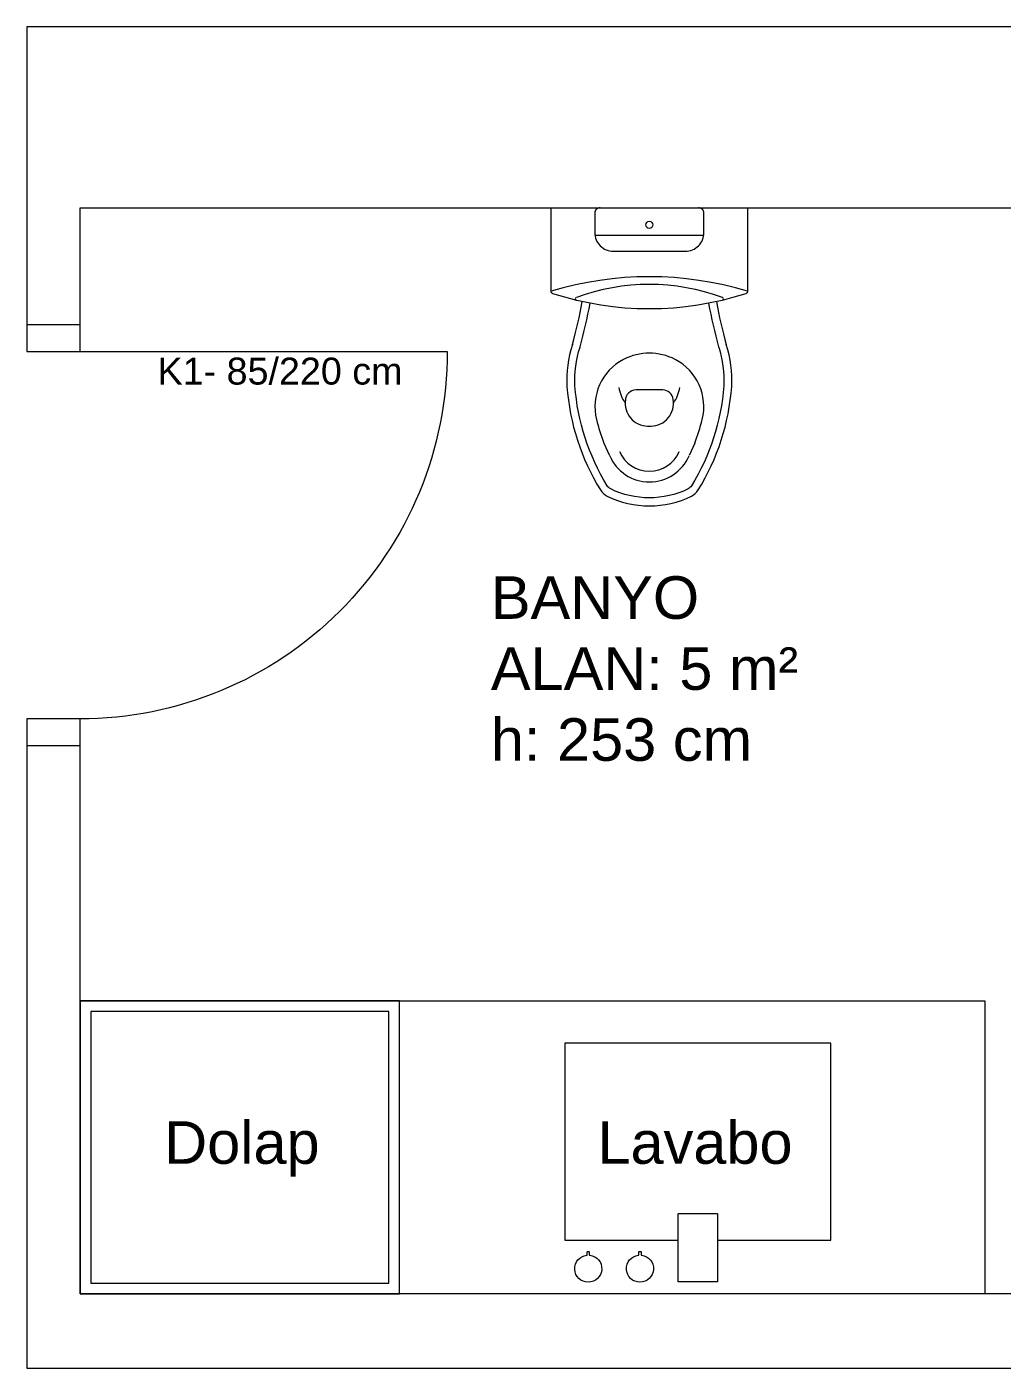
# Model space of a CAD drawing. Header units: centimetres. Extents: x 2956 to 3877, y -643 to -349.
# Drawn here: x 3325.7 to 3508.9, y -615.8 to -363.8 of the extents above; entities that cross this region are included whole.
import ezdxf

# ---------------------------------------------------------------- set-up
doc = ezdxf.new("R2010")
doc.units = ezdxf.units.CM
doc.layers.get('0').update_dxf_attribs({"lineweight": 0})
doc.styles.get("Standard").update_dxf_attribs({"font": 'arial.ttf'})

# ---------------------------------------------------------------- blocks, each defined once
blk = doc.blocks.new('*U6')
at = {"color": 0, "linetype": 'ByBlock', "ltscale": 10}
blk.add_lwpolyline([(-50, 0), (-50, 690, 0.414214), (-740, 0)], format="xyb", dxfattribs=at)
at = {"color": 0}
for points in [[(-790, 0), (-740, 0), (-740, -100), (-790, -100)], [(-50, 0), (0, 0), (0, -100), (-50, -100)]]:
    blk.add_lwpolyline(points, close=True, dxfattribs=at)
blk = doc.blocks.new('lavabo kucuk')
for p, q in [((-4, -21.7), (-4, -35.5)), ((3.92, -21.62), (-3.92, -21.62)), ((4, -35.5), (4, -21.7)), ((11.52, -29.37), (11.52, -29.98)), ((11.89, -29.29), (11.6, -29.29)), ((11.97, -29.98), (11.97, -29.37)), ((22.03, -29.4), (22.03, -30)), ((22.4, -29.32), (22.11, -29.32)), ((22.47, -30), (22.47, -29.4))]:
    blk.add_line(p, q)
for points in [[(-4, -27), (-27, -27), (-27, 13), (27, 13), (27, -27), (4, -27)], [(-4, -35.5), (4, -35.5)]]:
    blk.add_lwpolyline(points)
for points in [[(11.52, -29.98, 0), (11.52, -29.98, 0), (11.52, -29.98, 0), (11.52, -29.98, 0), (11.52, -29.99, 0), (11.52, -30, 0), (11.52, -30.01, 0), (11.51, -30.02, 0), (11.51, -30.03, 0), (11.5, -30.03, 0), (11.5, -30.04, 0), (11.49, -30.04, 0), (11.48, -30.05, 0), (11.47, -30.05, 0), (11.46, -30.05, 0), (11.45, -30.06, 0)], [(12.05, -30.06, 0), (12.05, -30.06, 0), (12.04, -30.05, 0), (12.04, -30.05, 0), (12.03, -30.05, 0), (12.02, -30.05, 0), (12.01, -30.04, 0), (12, -30.04, 0), (12, -30.03, 0), (11.99, -30.03, 0), (11.99, -30.02, 0), (11.98, -30.01, 0), (11.98, -30, 0), (11.98, -29.99, 0), (11.98, -29.98, 0), (11.97, -29.98, 0)], [(22.03, -30, 0), (22.03, -30, 0), (22.03, -30.01, 0), (22.03, -30.01, 0), (22.02, -30.02, 0), (22.02, -30.03, 0), (22.02, -30.04, 0), (22.01, -30.05, 0), (22.01, -30.05, 0), (22, -30.06, 0), (22, -30.07, 0), (21.99, -30.07, 0), (21.98, -30.07, 0), (21.97, -30.08, 0), (21.96, -30.08, 0), (21.95, -30.08, 0)], [(22.55, -30.08, 0), (22.55, -30.08, 0), (22.54, -30.08, 0), (22.54, -30.08, 0), (22.53, -30.08, 0), (22.52, -30.07, 0), (22.51, -30.07, 0), (22.5, -30.07, 0), (22.5, -30.06, 0), (22.49, -30.05, 0), (22.49, -30.05, 0), (22.48, -30.04, 0), (22.48, -30.03, 0), (22.48, -30.02, 0), (22.48, -30.01, 0), (22.47, -30, 0)]]:
    blk.add_polyline3d(points)
for centre, radius, start, end in [((-3.92, -21.7), 0.08, 90, 180), ((3.92, -21.7), 0.08, 0, 90), ((11.6, -29.37), 0.08, 90.007, 180), ((11.89, -29.37), 0.08, 0.007, 89.996), ((22.11, -29.4), 0.08, 90.007, 180), ((22.4, -29.4), 0.08, 0.007, 89.996), ((11.75, -32.79), 2.75, 96.1792, 83.8208), ((22.25, -32.79), 2.75, 96.1792, 83.8208)]:
    blk.add_arc(centre, radius, start, end)

msp = doc.modelspace()

# ---------------------------------------------------------------- linework, layer by layer
for p, q in [((3644.69, -363.76, -5082402.96), (3325.69, -363.76, -5082402.96)), ((3325.69, -363.76, -5082402.96), (3325.69, -419.76, -5082402.96)), ((3335.69, -419.76, -5082402.96), (3335.69, -397.76, -5082402.96)), ((3335.69, -397.76, -5082402.96), (3523.69, -397.76, -5082402.96)), ((3424.2, -397.76, -5082402.96), (3461.09, -397.76, -5082402.96)), ((3433.39, -397.76, -5082402.96), (3451.9, -397.76, -5082402.96)), ((3432.43, -402.91, -5082402.96), (3452.86, -402.91, -5082402.96)), ((3445.15, -431.98, -5082402.96), (3440.15, -431.98, -5082402.96)), ((3325.69, -498.76, -5082402.96), (3325.69, -615.76, -5082402.96)), ((3335.69, -601.76, -5082402.96), (3335.69, -498.76, -5082402.96)), ((3607.69, -601.76, -5082402.96), (3335.69, -601.76, -5082402.96)), ((3325.69, -615.76, -5082402.96), (3644.69, -615.76, -5082402.96))]:
    msp.add_line(p, q)
at = {"elevation": -5082402.96}
msp.add_lwpolyline([(3424.2, -413.4), (3424.2, -397.76), (3461.09, -397.76), (3461.09, -413.4, -0.329232), (3460.75, -413.89, -0.158489), (3424.54, -413.89, -0.329232)], format="xyb", close=True, dxfattribs=at)
for points in [[(3433.39, -397.76, 0.414214), (3432.39, -398.76), (3432.39, -402.41, 0.414214), (3435.9, -405.91), (3449.4, -405.91, 0.414214), (3452.9, -402.41), (3452.9, -398.76, 0.414214), (3451.9, -397.76)], [(3453.77, -415.69, 0.02338), (3455.66, -423.87), (3455.67, -423.91, -0.087198), (3456.62, -431.22, -0.119537), (3450.57, -449.97, -0.142116), (3449.91, -450.57, -0.231833), (3435.38, -450.57, -0.142116), (3434.73, -449.97, -0.119537), (3428.67, -431.22, -0.087198), (3429.62, -423.91), (3429.63, -423.87, 0.02338), (3431.52, -415.69, 0.02338)], [(3451.19, -441.95, 0.029763), (3452.58, -437.54, 0.347536), (3447.48, -426.24, 0.243968), (3437.81, -426.24, 0.347536), (3432.72, -437.54, 0.029763), (3434.1, -441.95)]]:
    msp.add_lwpolyline(points, format="xyb", dxfattribs=at)
for points in [[(3335.69, -601.76), (3335.69, -546.76), (3505.69, -546.76), (3505.69, -601.76)], [(3335.69, -546.76), (3335.69, -601.76), (3395.69, -601.76), (3395.69, -546.76)], [(3337.69, -548.76), (3337.69, -599.76), (3393.69, -599.76), (3393.69, -548.76)]]:
    msp.add_lwpolyline(points, close=True, dxfattribs=at)
for points in [[(3434.1, -441.95, -5082402.96), (3435.19, -444.32, -5082402.96)], [(3451.19, -441.95, -5082402.96), (3450.1, -444.32, -5082402.96)]]:
    msp.add_polyline3d(points)
msp.add_circle((3442.65, -400.96, -5082402.96), 0.668)
for centre, radius, start, end in [((3442.65, -474.96, -5082402.96), 64.25, 73.3147, 106.6853), ((3442.65, -451.31, -5082402.96), 39.16, 69.4984, 110.5016), ((3343.16, -399.58, -5082402.96), 88.32, 344.3087, 349.6891), ((3428.96, -414.88, -5082402.96), 0.25, 97.288, 256.4244), ((3542.13, -399.58, -5082402.96), 88.32, 190.3109, 195.6913), ((3456.33, -414.88, -5082402.96), 0.25, 283.5756, 82.712), ((3449.94, -430.28, -5082402.96), 22.8, 162.6044, 182.5939), ((3435.35, -430.28, -5082402.96), 22.8, 357.4061, 17.3956), ((3470.35, -428.11, -5082402.96), 43.3, 184.2449, 211.5412), ((3444.38, -430.16, -5082402.96), 7.6, 190.0701, 214.3702), ((3440.15, -433.98, -5082402.96), 2, 90, 180), ((3445.15, -433.98, -5082402.96), 2, 5.7169, 90), ((3440.91, -430.16, -5082402.96), 7.6, 325.6298, 349.9299), ((3414.94, -428.11, -5082402.96), 43.3, 328.4588, 355.7551), ((3442.43, -434.45, -5082402.96), 4.33, 171.9402, 268.4657), ((3442.86, -434.45, -5082402.96), 4.33, 271.5343, 8.9508), ((3442.65, -436.81, -5082402.96), 2, 260.4059, 279.5941), ((3442.65, -441.16, -5082402.96), 8.1, 203.0212, 270), ((3442.65, -441.16, -5082402.96), 6.1, 203.0212, 270), ((3442.65, -441.16, -5082402.96), 6.1, 270, 336.9788), ((3442.65, -441.16, -5082402.96), 8.1, 270, 336.9788), ((3436.09, -449.14, -5082402.96), 3.1, 211.5412, 243.8951), ((3449.2, -449.14, -5082402.96), 3.1, 296.1049, 328.4588), ((3442.65, -435.76, -5082402.96), 18, 243.8951, 296.1049)]:
    msp.add_arc(centre, radius, start, end)

# ---------------------------------------------------------------- block references
at = {"xscale": -0.1, "yscale": 0.1, "zscale": 0.1, "rotation": 270}
msp.add_blockref('*U6', (3335.69, -419.76, -5082402.96), dxfattribs=at)
at = {"xscale": -0.9255287745771057, "yscale": 0.9255287745771057, "zscale": 0.9255287745771057}
msp.add_blockref('lavabo kucuk', (3451.76, -566.71, -5082402.96), dxfattribs=at)

# ---------------------------------------------------------------- texts
at = {"attachment_point": 1}
for s, width, gutter_width, heights, insert, char_height in [('K1- 85/220 cm                  ', 277.7883, 47.51, [-5.24], (3350.24, -425.9, -3458955.36), 5.0675), ('BANYO\\PALAN: 5 m²\\Ph: 253 cm\\P                  ', 438.5371, 75, [-48.17], (3412.88, -466.98), 8), ('\\A1;\\pxqc;Dolap', 74.3406, 41.48, [27.64], (3328.93, -569.36, -5082402.96), 8), ('\\A1;\\pxqc;Lavabo', 74.3406, 41.48, [27.64], (3414.05, -569.36, -5082402.96), 8)]:
    msp.add_mtext_dynamic_manual_height_columns(s, width=width, gutter_width=gutter_width, heights=heights, dxfattribs=dict(at, insert=insert, char_height=char_height))

doc.saveas('drawing.dxf')
